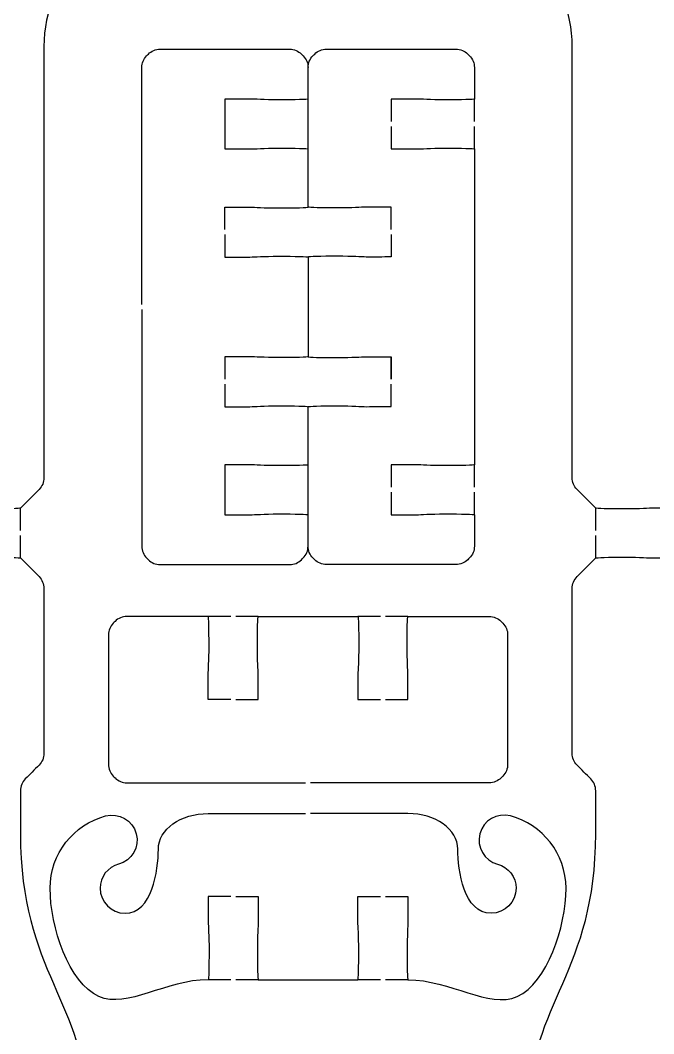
# Model space of a CAD drawing. Extents: x 0 to 265, y 230 to 450.
# Drawn here: x 182.7 to 220.8, y 297.2 to 358.2 of the extents above; entities that cross this region are included whole.
import ezdxf

# ---------------------------------------------------------------- set-up
doc = ezdxf.new("R2010")
doc.units = 0
doc.header["$MEASUREMENT"] = 0
doc.layers.add('DEFAULT', color=18, linetype='CONTINUOUS')

msp = doc.modelspace()

# ---------------------------------------------------------------- linework, layer by layer
at = {"layer": 'DEFAULT', "color": 1}
for points in [[(209.998, 352.083), (209.998, 353.431)], [(209.998, 350.432), (209.998, 351.78)], [(204.999, 336.585), (204.999, 337.933)], [(204.999, 334.934), (204.999, 336.282)], [(209.998, 330.084), (209.998, 331.431)], [(209.998, 328.433), (209.998, 329.784)], [(182.711, 327.477), (182.711, 328.828)], [(217.29, 327.477), (217.29, 328.828)], [(182.711, 325.826), (182.711, 327.177)], [(217.29, 325.826), (217.29, 327.177)], [(195.351, 322.305), (194, 322.305)], [(197.002, 322.305), (195.651, 322.305)], [(204.35, 322.305), (202.999, 322.305)], [(205.998, 322.305), (204.65, 322.305)], [(195.351, 300.461), (194, 300.461)], [(197.002, 300.461), (195.651, 300.461)], [(204.35, 300.461), (202.999, 300.461)], [(205.998, 300.461), (204.65, 300.461)]]:
    msp.add_lwpolyline(points, dxfattribs=at)
for points, knots in [([(172.784, 417.883), (172.784, 418.334), (172.784, 418.784), (172.784, 419.234), (171.618, 419.234), (170.453, 419.234), (169.287, 419.234), (168.949, 419.234), (168.504, 419.185), (167.538, 419.181), (166.575, 419.185), (165.795, 419.206), (165.788, 419.234), (165.788, 420.2), (165.788, 421.165), (165.788, 422.131), (165.788, 422.399), (165.894, 422.653), (166.081, 422.84), (166.116, 422.875), (166.151, 422.91), (166.187, 422.945), (166.374, 423.132), (166.628, 423.238), (166.892, 423.238), (170.822, 423.238), (174.752, 423.238), (178.682, 423.238), (178.947, 423.238), (179.204, 423.132), (179.391, 422.942), (179.426, 422.908), (179.462, 422.874), (179.497, 422.84), (179.684, 422.649), (179.79, 422.399), (179.79, 422.131), (179.786, 420.229), (179.786, 412.38), (179.79, 411.731), (179.786, 405.945), (189.308, 396.237), (189.308, 387.407), (189.308, 381.326), (189.308, 375.245), (189.308, 369.165), (189.308, 366.603), (188.355, 364.099), (186.528, 362.303), (184.99, 360.793), (184.122, 358.736), (184.122, 356.581), (184.123, 347.939), (184.124, 339.297), (184.125, 330.655), (184.125, 330.391), (184.019, 330.137), (183.833, 329.946), (183.459, 329.573), (183.085, 329.201), (182.711, 328.828), (182.711, 328.803), (181.924, 328.775), (180.961, 328.775), (179.994, 328.775), (179.543, 328.831), (179.208, 328.824), (178.709, 328.824), (178.21, 328.824), (177.712, 328.824), (177.712, 328.375), (177.712, 327.926), (177.712, 327.477)], [0, 0, 0, 0, 3.83, 3.83, 3.83, 13.74, 13.74, 13.74, 14.74, 14.74, 14.74, 15.74, 15.74, 15.74, 23.95, 23.95, 23.95, 24.95, 24.95, 24.95, 25.374264, 25.374264, 25.374264, 26.374264, 26.374264, 26.374264, 59.794264, 59.794264, 59.794264, 60.794264, 60.794264, 60.794264, 61.211517, 61.211517, 61.211517, 62.211517, 62.211517, 62.211517, 63.211517, 63.211517, 63.211517, 64.211517, 64.211517, 64.211517, 115.921517, 115.921517, 115.921517, 116.921517, 116.921517, 116.921517, 117.921517, 117.921517, 117.921517, 191.411518, 191.411518, 191.411518, 192.411518, 192.411518, 192.411518, 196.901651, 196.901651, 196.901651, 197.901651, 197.901651, 197.901651, 198.901651, 198.901651, 198.901651, 203.141651, 203.141651, 203.141651, 206.961651, 206.961651, 206.961651, 206.961651]), ([(222.289, 327.477), (222.289, 327.926), (222.289, 328.375), (222.289, 328.824), (221.79, 328.824), (221.292, 328.824), (220.793, 328.824), (220.458, 328.831), (220.006, 328.775), (219.04, 328.775), (218.077, 328.775), (217.29, 328.803), (217.29, 328.828), (216.916, 329.201), (216.542, 329.573), (216.168, 329.946), (215.981, 330.137), (215.875, 330.391), (215.875, 330.655), (215.876, 339.297), (215.878, 347.939), (215.879, 356.581), (215.879, 358.736), (215.007, 360.793), (213.473, 362.303), (211.645, 364.099), (210.693, 366.603), (210.693, 369.165), (210.693, 375.245), (210.693, 381.326), (210.693, 387.407), (210.693, 396.237), (220.214, 405.945), (220.211, 411.731), (220.214, 412.38), (220.214, 420.229), (220.211, 422.131), (220.211, 422.399), (220.317, 422.649), (220.504, 422.84), (220.539, 422.874), (220.574, 422.908), (220.61, 422.942), (220.797, 423.132), (221.051, 423.238), (221.319, 423.238), (225.249, 423.238), (229.179, 423.238), (233.108, 423.238), (233.373, 423.238), (233.627, 423.132), (233.814, 422.945), (233.849, 422.91), (233.885, 422.875), (233.92, 422.84), (234.107, 422.653), (234.213, 422.399), (234.213, 422.131), (234.213, 421.165), (234.213, 420.2), (234.213, 419.234), (234.206, 419.206), (233.426, 419.185), (232.463, 419.181), (231.496, 419.185), (231.052, 419.234), (230.713, 419.234), (229.548, 419.234), (228.382, 419.234), (227.217, 419.234), (227.217, 418.784), (227.217, 418.334), (227.217, 417.883)], [0, 0, 0, 0, 3.82, 3.82, 3.82, 8.06, 8.06, 8.06, 9.06, 9.06, 9.06, 10.06, 10.06, 10.06, 14.550134, 14.550134, 14.550134, 15.550134, 15.550134, 15.550134, 89.040134, 89.040134, 89.040134, 90.040134, 90.040134, 90.040134, 91.040134, 91.040134, 91.040134, 142.750134, 142.750134, 142.750134, 143.750134, 143.750134, 143.750134, 144.750134, 144.750134, 144.750134, 145.750134, 145.750134, 145.750134, 146.167387, 146.167387, 146.167387, 147.167387, 147.167387, 147.167387, 180.587387, 180.587387, 180.587387, 181.587387, 181.587387, 181.587387, 182.011651, 182.011651, 182.011651, 183.011651, 183.011651, 183.011651, 191.221651, 191.221651, 191.221651, 192.221651, 192.221651, 192.221651, 193.221651, 193.221651, 193.221651, 203.131651, 203.131651, 203.131651, 206.961651, 206.961651, 206.961651, 206.961651]), ([(227.214, 417.583), (227.214, 417.133), (227.214, 416.683), (227.214, 416.232), (228.38, 416.232), (229.547, 416.232), (230.713, 416.232), (231.048, 416.232), (231.496, 416.282), (232.466, 416.282), (233.433, 416.278), (234.216, 416.26), (234.216, 416.229), (234.216, 414.73), (234.216, 413.232), (234.216, 411.734), (234.209, 411.702), (233.43, 411.685), (232.463, 411.685), (231.496, 411.685), (231.048, 411.734), (230.713, 411.734), (229.547, 411.734), (228.38, 411.734), (227.214, 411.734), (227.214, 410.733), (227.214, 409.733), (227.214, 408.732), (228.381, 408.732), (229.549, 408.732), (230.717, 408.732), (231.048, 408.732), (231.496, 408.781), (232.463, 408.781), (233.433, 408.781), (234.216, 408.757), (234.216, 408.732), (234.216, 402.368), (222.31, 391.912), (222.31, 388.909), (222.299, 388.881), (221.52, 388.86), (220.56, 388.857), (219.594, 388.86), (219.146, 388.909), (218.81, 388.909), (218.309, 388.909), (217.809, 388.909), (217.308, 388.909), (217.309, 387.909), (217.31, 386.908), (217.311, 385.907), (217.81, 385.907), (218.308, 385.907), (218.807, 385.907), (219.146, 385.907), (219.594, 385.957), (220.56, 385.953), (221.523, 385.957), (222.306, 385.939), (222.306, 385.907), (222.68, 385.533), (223.054, 385.159), (223.428, 384.786), (223.615, 384.595), (223.721, 384.341), (223.721, 384.076), (223.722, 378.788), (223.723, 373.5), (223.725, 368.212), (223.725, 366.663), (224.345, 365.178), (225.45, 364.088), (226.554, 362.998), (227.122, 361.474), (227.122, 359.922), (227.122, 351.944), (227.122, 343.967), (227.122, 335.989), (227.122, 335.725), (227.228, 335.467), (227.415, 335.28), (227.747, 334.947), (228.08, 334.615), (228.413, 334.282), (228.6, 334.095), (228.706, 333.841), (228.706, 333.576), (228.706, 330.27), (228.706, 326.963), (228.706, 323.656), (228.706, 323.392), (228.6, 323.138), (228.413, 322.947), (228.039, 322.574), (227.665, 322.202), (227.291, 321.829), (227.284, 321.797), (226.505, 321.779), (225.538, 321.779), (224.571, 321.779), (224.123, 321.825), (223.788, 321.829), (223.29, 321.829), (222.791, 321.829), (222.292, 321.829), (222.291, 320.828), (222.29, 319.827), (222.289, 318.827), (222.79, 318.825), (223.291, 318.824), (223.792, 318.823), (224.123, 318.823), (224.571, 318.876), (225.538, 318.876), (226.508, 318.876), (227.291, 318.851), (227.291, 318.827), (227.665, 318.453), (228.039, 318.079), (228.413, 317.705), (228.6, 317.514), (228.706, 317.26), (228.706, 316.996), (228.706, 312.336), (228.706, 307.675), (228.706, 303.015), (228.706, 302.751), (228.812, 302.497), (228.999, 302.31), (229.275, 302.033), (229.551, 301.757), (229.828, 301.481), (230.015, 301.29), (230.12, 301.036), (230.12, 300.771), (230.12, 299.295), (230.12, 297.818), (230.12, 296.341), (230.12, 294.485), (230.858, 292.707), (232.17, 291.391), (233.505, 290.056), (234.839, 288.722), (236.174, 287.387), (236.859, 286.703), (236.859, 285.599), (236.174, 284.911), (235.493, 284.233), (234.386, 284.23), (233.701, 284.914), (232.918, 285.697), (231.652, 285.697), (230.872, 284.911), (230.092, 284.131), (230.096, 282.868), (230.872, 282.085), (231.616, 281.34), (232.287, 280.815), (232.287, 279.245), (232.279, 279.213), (231.503, 279.196), (230.537, 279.196), (229.57, 279.196), (229.122, 279.241), (228.787, 279.245), (228.288, 279.244), (227.79, 279.243), (227.291, 279.241), (227.291, 278.791), (227.291, 278.341), (227.291, 277.89)], [0, 0, 0, 0, 3.83, 3.83, 3.83, 13.75, 13.75, 13.75, 14.75, 14.75, 14.75, 15.75, 15.75, 15.75, 28.49, 28.49, 28.49, 29.49, 29.49, 29.49, 30.49, 30.49, 30.49, 40.41, 40.41, 40.41, 48.92, 48.92, 48.92, 58.85, 58.85, 58.85, 59.85, 59.85, 59.85, 60.85, 60.85, 60.85, 61.85, 61.85, 61.85, 62.85, 62.85, 62.85, 63.85, 63.85, 63.85, 68.11, 68.11, 68.11, 76.620006, 76.620006, 76.620006, 80.860006, 80.860006, 80.860006, 81.860006, 81.860006, 81.860006, 82.860006, 82.860006, 82.860006, 87.357205, 87.357205, 87.357205, 88.357205, 88.357205, 88.357205, 133.327206, 133.327206, 133.327206, 134.327206, 134.327206, 134.327206, 135.327206, 135.327206, 135.327206, 203.167206, 203.167206, 203.167206, 204.167206, 204.167206, 204.167206, 208.16943, 208.16943, 208.16943, 209.16943, 209.16943, 209.16943, 237.28943, 237.28943, 237.28943, 238.28943, 238.28943, 238.28943, 242.779564, 242.779564, 242.779564, 243.779564, 243.779564, 243.779564, 244.779564, 244.779564, 244.779564, 249.019564, 249.019564, 249.019564, 257.52957, 257.52957, 257.52957, 261.789582, 261.789582, 261.789582, 262.789582, 262.789582, 262.789582, 263.789582, 263.789582, 263.789582, 268.286781, 268.286781, 268.286781, 269.286781, 269.286781, 269.286781, 308.916781, 308.916781, 308.916781, 309.916781, 309.916781, 309.916781, 313.240183, 313.240183, 313.240183, 314.240183, 314.240183, 314.240183, 326.800183, 326.800183, 326.800183, 327.800183, 327.800183, 327.800183, 343.851507, 343.851507, 343.851507, 344.851507, 344.851507, 344.851507, 345.851507, 345.851507, 345.851507, 346.851507, 346.851507, 346.851507, 347.851507, 347.851507, 347.851507, 348.851507, 348.851507, 348.851507, 349.851507, 349.851507, 349.851507, 350.851507, 350.851507, 350.851507, 355.091518, 355.091518, 355.091518, 358.921518, 358.921518, 358.921518, 358.921518]), ([(190.003, 341.076), (190.003, 345.825), (190.003, 350.573), (190.003, 355.322), (190.003, 355.586), (190.108, 355.84), (190.295, 356.027), (190.331, 356.062), (190.366, 356.098), (190.401, 356.133), (190.588, 356.32), (190.842, 356.426), (191.107, 356.426), (193.703, 356.426), (196.3, 356.426), (198.896, 356.426), (199.161, 356.426), (199.415, 356.32), (199.602, 356.133), (199.637, 356.098), (199.672, 356.062), (199.708, 356.027), (199.894, 355.84), (200, 355.586), (200, 355.322)], [0, 0, 0, 0, 40.38, 40.38, 40.38, 41.38, 41.38, 41.38, 41.804264, 41.804264, 41.804264, 42.804264, 42.804264, 42.804264, 64.884264, 64.884264, 64.884264, 65.884264, 65.884264, 65.884264, 66.308528, 66.308528, 66.308528, 67.308528, 67.308528, 67.308528, 67.308528]), ([(204.996, 345.585), (204.996, 346.034), (204.996, 346.483), (204.996, 346.932), (204.496, 346.931), (203.996, 346.93), (203.496, 346.929), (203.161, 346.929), (202.713, 346.88), (201.747, 346.88), (200.826, 346.88), (200.071, 346.897), (200, 346.929), (200, 349.728), (200, 352.526), (200, 355.325), (200, 355.59), (200.106, 355.844), (200.293, 356.031), (200.328, 356.066), (200.364, 356.101), (200.399, 356.136), (200.586, 356.323), (200.84, 356.429), (201.105, 356.429), (203.701, 356.429), (206.297, 356.429), (208.894, 356.429), (209.158, 356.429), (209.412, 356.323), (209.599, 356.136), (209.635, 356.101), (209.67, 356.066), (209.705, 356.031), (209.892, 355.844), (209.998, 355.59), (209.998, 355.325), (209.998, 354.694), (209.998, 354.062), (209.998, 353.431), (209.998, 353.402), (209.215, 353.381), (208.248, 353.381), (207.282, 353.381), (206.834, 353.431), (206.498, 353.431), (205.999, 353.431), (205.499, 353.431), (204.999, 353.431), (204.999, 352.981), (204.999, 352.532), (204.999, 352.083)], [0, 0, 0, 0, 3.82, 3.82, 3.82, 8.070012, 8.070012, 8.070012, 9.070012, 9.070012, 9.070012, 10.070012, 10.070012, 10.070012, 33.870012, 33.870012, 33.870012, 34.870012, 34.870012, 34.870012, 35.294276, 35.294276, 35.294276, 36.294276, 36.294276, 36.294276, 58.374276, 58.374276, 58.374276, 59.374276, 59.374276, 59.374276, 59.79854, 59.79854, 59.79854, 60.79854, 60.79854, 60.79854, 66.16854, 66.16854, 66.16854, 67.16854, 67.16854, 67.16854, 68.16854, 68.16854, 68.16854, 72.41854, 72.41854, 72.41854, 76.23854, 76.23854, 76.23854, 76.23854]), ([(200, 353.428), (200, 353.4), (199.217, 353.378), (198.25, 353.378), (197.283, 353.378), (196.835, 353.428), (196.5, 353.428), (196.001, 353.428), (195.501, 353.428), (195.001, 353.428), (195.001, 352.427), (195.001, 351.426), (195.001, 350.426), (195.501, 350.426), (196.001, 350.426), (196.5, 350.426), (196.835, 350.426), (197.283, 350.475), (198.25, 350.475), (199.217, 350.475), (200, 350.454), (200, 350.426)], [0, 0, 0, 0, 1, 1, 1, 2, 2, 2, 6.25, 6.25, 6.25, 14.76, 14.76, 14.76, 19.01, 19.01, 19.01, 20.01, 20.01, 20.01, 21.01, 21.01, 21.01, 21.01]), ([(204.999, 351.78), (204.999, 351.329), (204.999, 350.879), (204.999, 350.428), (205.499, 350.428), (205.999, 350.428), (206.498, 350.428), (206.834, 350.428), (207.282, 350.478), (208.248, 350.478), (209.215, 350.478), (209.998, 350.457), (209.998, 350.428), (209.998, 344.096), (209.998, 337.764), (209.998, 331.431), (209.998, 331.403), (209.215, 331.382), (208.248, 331.382), (207.282, 331.382), (206.834, 331.431), (206.498, 331.431), (205.999, 331.431), (205.499, 331.431), (204.999, 331.431), (204.999, 330.982), (204.999, 330.533), (204.999, 330.084)], [0, 0, 0, 0, 3.83, 3.83, 3.83, 8.08, 8.08, 8.08, 9.08, 9.08, 9.08, 10.08, 10.08, 10.08, 63.93, 63.93, 63.93, 64.93, 64.93, 64.93, 65.93, 65.93, 65.93, 70.18, 70.18, 70.18, 74, 74, 74, 74]), ([(195.001, 345.578), (195.001, 346.027), (195.001, 346.476), (195.001, 346.925), (195.501, 346.927), (196.001, 346.928), (196.501, 346.929), (196.836, 346.929), (197.284, 346.88), (198.251, 346.88), (199.217, 346.88), (200, 346.901), (200, 346.929)], [0, 0, 0, 0, 3.82, 3.82, 3.82, 8.070012, 8.070012, 8.070012, 9.070012, 9.070012, 9.070012, 10.070012, 10.070012, 10.070012, 10.070012]), ([(195.001, 345.274), (195.001, 344.824), (195.001, 344.374), (195.001, 343.923), (195.501, 343.924), (196.001, 343.926), (196.501, 343.927), (196.836, 343.927), (197.284, 343.976), (198.251, 343.976), (199.217, 343.976), (200, 343.955), (200, 343.927), (200, 341.928), (200, 339.929), (200, 337.93), (200, 337.901), (199.217, 337.88), (198.251, 337.88), (197.284, 337.88), (196.836, 337.93), (196.501, 337.93), (196.001, 337.928), (195.501, 337.927), (195.001, 337.926), (195.001, 337.477), (195.001, 337.028), (195.001, 336.578)], [0, 0, 0, 0, 3.83, 3.83, 3.83, 8.080012, 8.080012, 8.080012, 9.080012, 9.080012, 9.080012, 10.080012, 10.080012, 10.080012, 27.080012, 27.080012, 27.080012, 28.080012, 28.080012, 28.080012, 29.080012, 29.080012, 29.080012, 33.330024, 33.330024, 33.330024, 37.150024, 37.150024, 37.150024, 37.150024]), ([(204.999, 345.281), (204.999, 344.831), (204.999, 344.381), (204.999, 343.93), (204.499, 343.929), (204, 343.928), (203.5, 343.927), (203.165, 343.927), (202.717, 343.976), (201.75, 343.976), (200.783, 343.976), (200, 343.955), (200, 343.927)], [0, 0, 0, 0, 3.83, 3.83, 3.83, 8.080012, 8.080012, 8.080012, 9.080012, 9.080012, 9.080012, 10.080012, 10.080012, 10.080012, 10.080012]), ([(190.003, 340.776), (190.003, 336.029), (190.003, 331.282), (190.003, 326.535), (190.003, 326.267), (190.108, 326.013), (190.295, 325.826), (190.331, 325.79), (190.366, 325.755), (190.401, 325.72), (190.588, 325.533), (190.842, 325.427), (191.107, 325.427), (193.703, 325.427), (196.3, 325.427), (198.896, 325.427), (199.161, 325.427), (199.415, 325.533), (199.602, 325.72), (199.637, 325.755), (199.672, 325.79), (199.708, 325.826), (199.894, 326.013), (200, 326.267), (200, 326.535)], [0, 0, 0, 0, 40.37, 40.37, 40.37, 41.37, 41.37, 41.37, 41.794264, 41.794264, 41.794264, 42.794264, 42.794264, 42.794264, 64.874264, 64.874264, 64.874264, 65.874264, 65.874264, 65.874264, 66.298528, 66.298528, 66.298528, 67.298528, 67.298528, 67.298528, 67.298528]), ([(200, 337.93), (200, 337.901), (200.783, 337.88), (201.75, 337.88), (202.717, 337.88), (203.165, 337.93), (203.5, 337.93), (204, 337.931), (204.499, 337.932), (204.999, 337.933), (204.999, 337.484), (204.999, 337.035), (204.999, 336.585)], [0, 0, 0, 0, 1, 1, 1, 2, 2, 2, 6.250012, 6.250012, 6.250012, 10.070012, 10.070012, 10.070012, 10.070012]), ([(195.005, 336.275), (195.005, 335.825), (195.005, 335.374), (195.005, 334.924), (195.505, 334.925), (196.005, 334.926), (196.504, 334.927), (196.839, 334.927), (197.287, 334.977), (198.254, 334.977), (199.175, 334.977), (199.93, 334.959), (200, 334.927)], [0, 0, 0, 0, 3.83, 3.83, 3.83, 8.080012, 8.080012, 8.080012, 9.080012, 9.080012, 9.080012, 10.080012, 10.080012, 10.080012, 10.080012]), ([(204.999, 329.784), (204.999, 329.332), (204.999, 328.881), (204.999, 328.429), (205.499, 328.429), (205.999, 328.429), (206.498, 328.429), (206.834, 328.429), (207.282, 328.479), (208.248, 328.479), (209.215, 328.479), (209.998, 328.457), (209.998, 328.429), (209.998, 327.798), (209.998, 327.166), (209.998, 326.535), (209.998, 326.27), (209.892, 326.016), (209.705, 325.829), (209.67, 325.794), (209.635, 325.759), (209.599, 325.723), (209.412, 325.536), (209.158, 325.431), (208.894, 325.431), (206.297, 325.431), (203.701, 325.431), (201.105, 325.431), (200.84, 325.431), (200.586, 325.536), (200.399, 325.723), (200.364, 325.759), (200.328, 325.794), (200.293, 325.829), (200.106, 326.016), (200, 326.27), (200, 326.535), (200, 329.332), (200, 332.13), (200, 334.927), (200, 334.956), (200.783, 334.977), (201.75, 334.977), (202.717, 334.977), (203.165, 334.927), (203.5, 334.927), (204, 334.929), (204.499, 334.93), (204.999, 334.934), (204.999, 335.384), (204.999, 335.833), (204.999, 336.282)], [0, 0, 0, 0, 3.84, 3.84, 3.84, 8.09, 8.09, 8.09, 9.09, 9.09, 9.09, 10.09, 10.09, 10.09, 15.46, 15.46, 15.46, 16.46, 16.46, 16.46, 16.884264, 16.884264, 16.884264, 17.884264, 17.884264, 17.884264, 39.964264, 39.964264, 39.964264, 40.964264, 40.964264, 40.964264, 41.388528, 41.388528, 41.388528, 42.388528, 42.388528, 42.388528, 66.178528, 66.178528, 66.178528, 67.178528, 67.178528, 67.178528, 68.178528, 68.178528, 68.178528, 72.43854, 72.43854, 72.43854, 76.25854, 76.25854, 76.25854, 76.25854]), ([(200, 331.429), (200, 331.4), (199.217, 331.379), (198.25, 331.379), (197.283, 331.379), (196.835, 331.429), (196.5, 331.429), (196.001, 331.429), (195.501, 331.429), (195.001, 331.429), (195.001, 330.428), (195.001, 329.427), (195.001, 328.426), (195.501, 328.426), (196.001, 328.426), (196.5, 328.426), (196.835, 328.426), (197.283, 328.476), (198.25, 328.476), (199.217, 328.476), (200, 328.455), (200, 328.426)], [0, 0, 0, 0, 1, 1, 1, 2, 2, 2, 6.25, 6.25, 6.25, 14.76, 14.76, 14.76, 19.01, 19.01, 19.01, 20.01, 20.01, 20.01, 21.01, 21.01, 21.01, 21.01]), ([(177.712, 327.177), (177.712, 326.727), (177.712, 326.276), (177.712, 325.826), (178.21, 325.826), (178.709, 325.826), (179.208, 325.826), (179.546, 325.829), (179.991, 325.875), (180.961, 325.875), (181.924, 325.875), (182.7, 325.854), (182.707, 325.826), (183.081, 325.452), (183.455, 325.078), (183.829, 324.704), (184.016, 324.513), (184.122, 324.259), (184.122, 323.995), (184.123, 320.688), (184.124, 317.381), (184.125, 314.075), (184.125, 313.81), (184.019, 313.556), (183.833, 313.366), (183.556, 313.09), (183.28, 312.815), (183.003, 312.54), (182.816, 312.35), (182.711, 312.096), (182.711, 311.831), (182.711, 310.969), (182.711, 310.107), (182.711, 309.245), (182.711, 300.898), (186.679, 299.057), (186.683, 292.732), (186.683, 290.255), (185.067, 288.012), (182.774, 287.468), (181.963, 287.274), (181.123, 287.782), (180.827, 288.594), (180.492, 289.507), (180.961, 290.523), (181.875, 290.858), (182.637, 291.137), (183.183, 291.871), (183.183, 292.732), (183.183, 293.921), (182.143, 294.866), (180.926, 294.714), (179.917, 294.587), (179.183, 293.677), (179.183, 292.661), (179.172, 285.99), (177.715, 286.671), (177.715, 279.245), (177.715, 278.882), (177.715, 278.518), (177.715, 278.155), (177.715, 277.358), (178.029, 276.596), (178.594, 276.035), (179.84, 274.787), (181.087, 273.539), (182.333, 272.292), (182.52, 272.105), (182.626, 271.851), (182.626, 271.583), (182.626, 271.533), (182.626, 271.484), (182.626, 271.434), (182.626, 271.17), (182.52, 270.916), (182.333, 270.729), (181.65, 270.046), (180.967, 269.363), (180.284, 268.679), (180.238, 268.679), (179.68, 269.208), (179.01, 269.872), (178.329, 270.56), (178.043, 270.909), (177.811, 271.145), (177.457, 271.499), (177.103, 271.853), (176.749, 272.207), (176.041, 271.499), (175.333, 270.791), (174.625, 270.083), (174.979, 269.731), (175.333, 269.378), (175.687, 269.025), (175.923, 268.785), (176.276, 268.503), (176.957, 267.819), (177.624, 267.155), (178.156, 266.591), (178.156, 266.549), (177.639, 266.031), (177.121, 265.514), (176.604, 264.996), (176.417, 264.806), (176.163, 264.703), (175.895, 264.703), (175.846, 264.703), (175.796, 264.703), (175.747, 264.703), (175.482, 264.703), (175.228, 264.806), (175.041, 264.993), (173.183, 266.853), (171.325, 268.713), (169.467, 270.574), (168.346, 271.699), (167.714, 273.223), (167.714, 274.814), (167.714, 275.29), (167.714, 275.767), (167.714, 276.243), (167.785, 276.271), (168.54, 276.292), (169.464, 276.292), (170.43, 276.292), (170.879, 276.239), (171.214, 276.243), (171.713, 276.243), (172.213, 276.243), (172.713, 276.243), (172.713, 276.692), (172.713, 277.141), (172.713, 277.59)], [0, 0, 0, 0, 3.83, 3.83, 3.83, 8.07, 8.07, 8.07, 9.07, 9.07, 9.07, 10.07, 10.07, 10.07, 14.567199, 14.567199, 14.567199, 15.567199, 15.567199, 15.567199, 43.687201, 43.687201, 43.687201, 44.687201, 44.687201, 44.687201, 48.003539, 48.003539, 48.003539, 49.003539, 49.003539, 49.003539, 56.333539, 56.333539, 56.333539, 57.343539, 57.343539, 57.343539, 58.343539, 58.343539, 58.343539, 59.343539, 59.343539, 59.343539, 60.343539, 60.343539, 60.343539, 61.343539, 61.343539, 61.343539, 62.343539, 62.343539, 62.343539, 63.343539, 63.343539, 63.343539, 64.343539, 64.343539, 64.343539, 67.433539, 67.433539, 67.433539, 68.433539, 68.433539, 68.433539, 83.431276, 83.431276, 83.431276, 84.431276, 84.431276, 84.431276, 84.851276, 84.851276, 84.851276, 85.851276, 85.851276, 85.851276, 94.067857, 94.067857, 94.067857, 95.067857, 95.067857, 95.067857, 96.067857, 96.067857, 96.067857, 100.324639, 100.324639, 100.324639, 108.838205, 108.838205, 108.838205, 113.087923, 113.087923, 113.087923, 114.087923, 114.087923, 114.087923, 115.087923, 115.087923, 115.087923, 121.310462, 121.310462, 121.310462, 122.310462, 122.310462, 122.310462, 122.730462, 122.730462, 122.730462, 123.730462, 123.730462, 123.730462, 146.089183, 146.089183, 146.089183, 147.089183, 147.089183, 147.089183, 151.139183, 151.139183, 151.139183, 152.139183, 152.139183, 152.139183, 153.139183, 153.139183, 153.139183, 157.389183, 157.389183, 157.389183, 161.209183, 161.209183, 161.209183, 161.209183]), ([(227.288, 277.59), (227.288, 277.141), (227.288, 276.692), (227.288, 276.243), (227.787, 276.243), (228.287, 276.243), (228.787, 276.243), (229.122, 276.239), (229.57, 276.292), (230.537, 276.292), (231.461, 276.292), (232.216, 276.271), (232.287, 276.243), (232.287, 275.767), (232.287, 275.29), (232.287, 274.814), (232.287, 273.223), (231.655, 271.699), (230.533, 270.574), (228.675, 268.713), (226.817, 266.853), (224.959, 264.993), (224.772, 264.806), (224.518, 264.703), (224.254, 264.703), (224.203, 264.703), (224.153, 264.703), (224.102, 264.703), (223.838, 264.703), (223.583, 264.806), (223.397, 264.996), (222.879, 265.514), (222.362, 266.031), (221.844, 266.549), (221.844, 266.591), (222.377, 267.155), (223.044, 267.819), (223.725, 268.503), (224.077, 268.785), (224.314, 269.025), (224.668, 269.378), (225.022, 269.731), (225.376, 270.083), (224.668, 270.791), (223.96, 271.499), (223.252, 272.207), (222.898, 271.853), (222.544, 271.499), (222.19, 271.145), (221.957, 270.909), (221.671, 270.56), (220.991, 269.872), (220.32, 269.208), (219.763, 268.679), (219.717, 268.679), (219.034, 269.363), (218.351, 270.046), (217.667, 270.729), (217.48, 270.916), (217.375, 271.17), (217.375, 271.434), (217.375, 271.484), (217.375, 271.533), (217.375, 271.583), (217.375, 271.851), (217.48, 272.105), (217.667, 272.292), (218.914, 273.539), (220.16, 274.787), (221.407, 276.035), (221.971, 276.596), (222.285, 277.358), (222.285, 278.155), (222.285, 278.518), (222.285, 278.882), (222.285, 279.245), (222.285, 286.671), (220.828, 285.99), (220.818, 292.661), (220.818, 293.677), (220.084, 294.587), (219.075, 294.714), (217.858, 294.866), (216.817, 293.921), (216.817, 292.732), (216.817, 291.871), (217.364, 291.137), (218.126, 290.858), (219.04, 290.523), (219.509, 289.507), (219.174, 288.594), (218.877, 287.782), (218.038, 287.274), (217.226, 287.468), (214.933, 288.012), (213.318, 290.255), (213.321, 292.732), (213.321, 299.057), (217.29, 300.898), (217.29, 309.245), (217.29, 310.107), (217.29, 310.969), (217.29, 311.831), (217.29, 312.096), (217.184, 312.35), (216.997, 312.54), (216.721, 312.815), (216.444, 313.09), (216.168, 313.366), (215.981, 313.556), (215.875, 313.81), (215.875, 314.075), (215.876, 317.381), (215.878, 320.688), (215.879, 323.995), (215.879, 324.259), (215.985, 324.513), (216.172, 324.704), (216.546, 325.078), (216.92, 325.452), (217.293, 325.826), (217.301, 325.854), (218.077, 325.875), (219.04, 325.875), (220.01, 325.875), (220.454, 325.829), (220.793, 325.826), (221.292, 325.826), (221.79, 325.826), (222.289, 325.826), (222.289, 326.276), (222.289, 326.727), (222.289, 327.177)], [0, 0, 0, 0, 3.82, 3.82, 3.82, 8.07, 8.07, 8.07, 9.07, 9.07, 9.07, 10.07, 10.07, 10.07, 14.12, 14.12, 14.12, 15.12, 15.12, 15.12, 37.478721, 37.478721, 37.478721, 38.478721, 38.478721, 38.478721, 38.908721, 38.908721, 38.908721, 39.908721, 39.908721, 39.908721, 46.131261, 46.131261, 46.131261, 47.131261, 47.131261, 47.131261, 48.131261, 48.131261, 48.131261, 52.380978, 52.380978, 52.380978, 60.894544, 60.894544, 60.894544, 65.151327, 65.151327, 65.151327, 66.151327, 66.151327, 66.151327, 67.151327, 67.151327, 67.151327, 75.367907, 75.367907, 75.367907, 76.367907, 76.367907, 76.367907, 76.787907, 76.787907, 76.787907, 77.787907, 77.787907, 77.787907, 92.785644, 92.785644, 92.785644, 93.785644, 93.785644, 93.785644, 96.875644, 96.875644, 96.875644, 97.875644, 97.875644, 97.875644, 98.875644, 98.875644, 98.875644, 99.875644, 99.875644, 99.875644, 100.875644, 100.875644, 100.875644, 101.875644, 101.875644, 101.875644, 102.875644, 102.875644, 102.875644, 103.885644, 103.885644, 103.885644, 104.885644, 104.885644, 104.885644, 112.215644, 112.215644, 112.215644, 113.215644, 113.215644, 113.215644, 116.531982, 116.531982, 116.531982, 117.531982, 117.531982, 117.531982, 145.651984, 145.651984, 145.651984, 146.651984, 146.651984, 146.651984, 151.149183, 151.149183, 151.149183, 152.149183, 152.149183, 152.149183, 153.149183, 153.149183, 153.149183, 157.389183, 157.389183, 157.389183, 161.219183, 161.219183, 161.219183, 161.219183]), ([(195.351, 317.306), (194.9, 317.306), (194.45, 317.306), (194, 317.306), (194, 317.806), (194, 318.306), (194, 318.805), (194, 319.141), (194.049, 319.589), (194.049, 320.555), (194.049, 321.522), (194.028, 322.305), (194, 322.305), (192.369, 322.305), (190.738, 322.305), (189.107, 322.305), (188.842, 322.305), (188.588, 322.203), (188.401, 322.012), (188.366, 321.977), (188.33, 321.942), (188.295, 321.906), (188.108, 321.719), (188.002, 321.465), (188.002, 321.201), (188.002, 318.606), (188.002, 316.01), (188.002, 313.415), (188.002, 313.15), (188.108, 312.896), (188.295, 312.706), (188.33, 312.671), (188.366, 312.635), (188.401, 312.6), (188.588, 312.413), (188.842, 312.307), (189.107, 312.307), (192.687, 312.307), (196.268, 312.307), (199.849, 312.307)], [0, 0, 0, 0, 3.83, 3.83, 3.83, 8.08, 8.08, 8.08, 9.08, 9.08, 9.08, 10.08, 10.08, 10.08, 23.95, 23.95, 23.95, 24.95, 24.95, 24.95, 25.374264, 25.374264, 25.374264, 26.374264, 26.374264, 26.374264, 48.444264, 48.444264, 48.444264, 49.444264, 49.444264, 49.444264, 49.868528, 49.868528, 49.868528, 50.868528, 50.868528, 50.868528, 81.318528, 81.318528, 81.318528, 81.318528]), ([(195.651, 317.306), (196.101, 317.306), (196.551, 317.306), (197.002, 317.306), (197.002, 317.806), (197.002, 318.306), (197.002, 318.805), (197.002, 319.141), (196.952, 319.589), (196.952, 320.555), (196.952, 321.522), (196.973, 322.305), (197.002, 322.305), (199.001, 322.305), (201, 322.305), (202.999, 322.305), (203.027, 322.305), (203.048, 321.522), (203.048, 320.555), (203.048, 319.589), (202.999, 319.141), (202.999, 318.805), (202.999, 318.306), (202.999, 317.806), (202.999, 317.306), (203.449, 317.306), (203.9, 317.306), (204.35, 317.306)], [0, 0, 0, 0, 3.83, 3.83, 3.83, 8.08, 8.08, 8.08, 9.08, 9.08, 9.08, 10.08, 10.08, 10.08, 27.08, 27.08, 27.08, 28.08, 28.08, 28.08, 29.08, 29.08, 29.08, 33.33, 33.33, 33.33, 37.16, 37.16, 37.16, 37.16]), ([(204.65, 317.306), (205.1, 317.306), (205.551, 317.306), (206.001, 317.306), (206.001, 317.806), (206.001, 318.306), (206.001, 318.805), (206.001, 319.141), (205.952, 319.589), (205.952, 320.555), (205.952, 321.522), (205.973, 322.305), (206.001, 322.305), (207.631, 322.305), (209.261, 322.305), (210.891, 322.305), (211.159, 322.305), (211.413, 322.203), (211.6, 322.012), (211.635, 321.977), (211.67, 321.942), (211.705, 321.906), (211.892, 321.719), (211.998, 321.465), (211.998, 321.201), (211.998, 318.606), (211.998, 316.01), (211.998, 313.415), (211.998, 313.15), (211.892, 312.896), (211.705, 312.706), (211.67, 312.671), (211.635, 312.635), (211.6, 312.6), (211.413, 312.413), (211.159, 312.307), (210.891, 312.307), (207.31, 312.307), (203.729, 312.307), (200.148, 312.307)], [0, 0, 0, 0, 3.83, 3.83, 3.83, 8.08, 8.08, 8.08, 9.08, 9.08, 9.08, 10.08, 10.08, 10.08, 23.94, 23.94, 23.94, 24.94, 24.94, 24.94, 25.364264, 25.364264, 25.364264, 26.364264, 26.364264, 26.364264, 48.434264, 48.434264, 48.434264, 49.434264, 49.434264, 49.434264, 49.858528, 49.858528, 49.858528, 50.858528, 50.858528, 50.858528, 81.308528, 81.308528, 81.308528, 81.308528]), ([(195.351, 305.46), (194.9, 305.46), (194.45, 305.46), (194, 305.46), (194, 304.96), (194, 304.46), (194, 303.961), (194, 303.625), (194.049, 303.177), (194.049, 302.211), (194.049, 301.244), (194.028, 300.461), (194, 300.461), (191.445, 300.461), (189.131, 298.697), (187.424, 299.456), (185.618, 300.26), (184.496, 303.647), (184.496, 305.961), (184.496, 308.046), (185.914, 309.799), (187.833, 310.311), (188.634, 310.526), (189.456, 310.046), (189.671, 309.245), (189.886, 308.444), (189.41, 307.622), (188.609, 307.407), (187.971, 307.238), (187.498, 306.656), (187.498, 305.961), (187.498, 305.132), (188.172, 304.462), (188.997, 304.462), (190.631, 304.462), (191.001, 307.016), (191.001, 308.317), (191.001, 309.503), (192.341, 310.459), (194, 310.459), (195.949, 310.459), (197.899, 310.459), (199.849, 310.459)], [0, 0, 0, 0, 3.83, 3.83, 3.83, 8.08, 8.08, 8.08, 9.08, 9.08, 9.08, 10.08, 10.08, 10.08, 11.08, 11.08, 11.08, 12.08, 12.08, 12.08, 13.08, 13.08, 13.08, 14.08, 14.08, 14.08, 15.08, 15.08, 15.08, 16.08, 16.08, 16.08, 17.08, 17.08, 17.08, 18.08, 18.08, 18.08, 19.08, 19.08, 19.08, 35.66, 35.66, 35.66, 35.66]), ([(204.65, 305.46), (205.1, 305.46), (205.551, 305.46), (206.001, 305.46), (206.001, 304.96), (206.001, 304.46), (206.001, 303.961), (206.001, 303.625), (205.952, 303.177), (205.952, 302.211), (205.952, 301.244), (205.973, 300.461), (206.001, 300.461), (208.552, 300.461), (210.869, 298.697), (212.577, 299.456), (214.38, 300.26), (215.505, 303.647), (215.505, 305.961), (215.505, 308.046), (214.087, 309.799), (212.168, 310.311), (211.367, 310.526), (210.545, 310.046), (210.33, 309.245), (210.114, 308.444), (210.591, 307.622), (211.392, 307.407), (212.03, 307.238), (212.503, 306.656), (212.503, 305.961), (212.503, 305.132), (211.829, 304.462), (211.003, 304.462), (209.367, 304.462), (209, 307.016), (209, 308.317), (209, 309.503), (207.659, 310.459), (206.001, 310.459), (204.05, 310.459), (202.099, 310.459), (200.148, 310.459)], [0, 0, 0, 0, 3.83, 3.83, 3.83, 8.08, 8.08, 8.08, 9.08, 9.08, 9.08, 10.08, 10.08, 10.08, 11.08, 11.08, 11.08, 12.08, 12.08, 12.08, 13.08, 13.08, 13.08, 14.08, 14.08, 14.08, 15.08, 15.08, 15.08, 16.08, 16.08, 16.08, 17.08, 17.08, 17.08, 18.08, 18.08, 18.08, 19.08, 19.08, 19.08, 35.67, 35.67, 35.67, 35.67]), ([(195.651, 305.46), (196.101, 305.46), (196.551, 305.46), (197.002, 305.46), (197.002, 304.96), (197.002, 304.46), (197.002, 303.961), (197.002, 303.625), (196.952, 303.177), (196.952, 302.211), (196.952, 301.244), (196.973, 300.461), (197.002, 300.461), (199.001, 300.461), (201, 300.461), (202.999, 300.461), (203.027, 300.461), (203.048, 301.244), (203.048, 302.211), (203.048, 303.177), (202.999, 303.625), (202.999, 303.961), (202.999, 304.46), (202.999, 304.96), (202.999, 305.46), (203.449, 305.46), (203.9, 305.46), (204.35, 305.46)], [0, 0, 0, 0, 3.83, 3.83, 3.83, 8.08, 8.08, 8.08, 9.08, 9.08, 9.08, 10.08, 10.08, 10.08, 27.08, 27.08, 27.08, 28.08, 28.08, 28.08, 29.08, 29.08, 29.08, 33.33, 33.33, 33.33, 37.16, 37.16, 37.16, 37.16])]:
    msp.add_open_spline(points, degree=3, knots=knots, dxfattribs=at)

doc.saveas('drawing.dxf')
